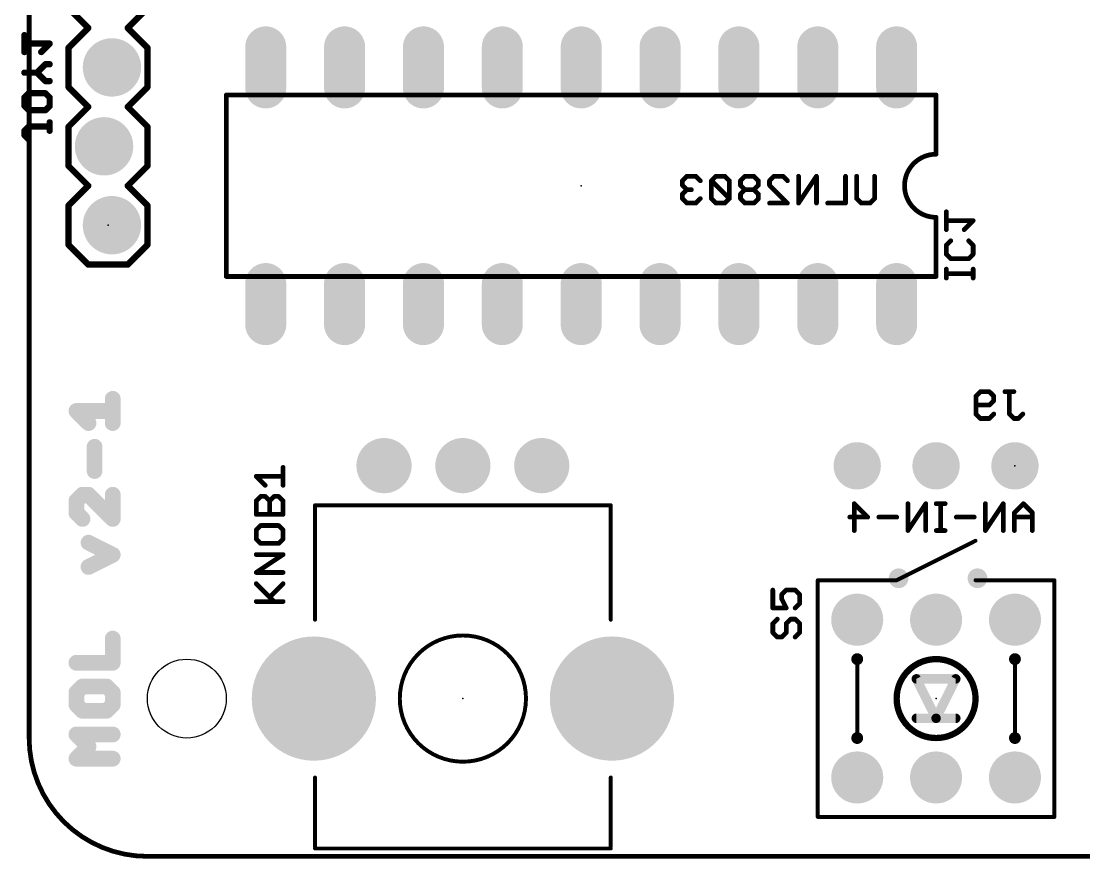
# Model space of a CAD drawing. Extents: x 0 to 144, y 0 to 53.
# Drawn here: x -0.25 to 33.97, y -0.08 to 26.89 of the extents above; entities that cross this region are included whole.
import ezdxf

# ---------------------------------------------------------------- set-up
doc = ezdxf.new("R2010")
doc.units = 0
for name, color, linetype in [('17', 94, 'CONTINUOUS'), ('20', 178, 'CONTINUOUS'), ('21', 250, 'CONTINUOUS'), ('22', 250, 'CONTINUOUS'), ('23', 178, 'CONTINUOUS'), ('24', 178, 'CONTINUOUS'), ('25', 250, 'CONTINUOUS'), ('26', 250, 'CONTINUOUS'), ('28', 250, 'CONTINUOUS'), ('52', 250, 'CONTINUOUS')]:
    doc.layers.add(name, color=color, linetype=linetype)

# ---------------------------------------------------------------- blocks, each defined once
blk = doc.blocks.new('LONGP100')
at = {"const_width": 1}
blk.add_lwpolyline([(-0.5, 0), (0.5, 0)], dxfattribs=at)
at = {"const_width": 0.5}
for points in [[(-0.5, 0.25, 1), (-0.5, -0.25)], [(0.5, -0.25, 1), (0.5, 0.25)]]:
    blk.add_lwpolyline(points, format="xyb", dxfattribs=at)
blk = doc.blocks.new('RECT')
blk.add_solid([(-0.5, -0.5), (0.5, -0.5), (-0.5, 0.5), (0.5, 0.5)])
blk = doc.blocks.new('ROUNDP')
at = {"const_width": 0.5}
blk.add_lwpolyline([(0, -0.25, 1), (0, 0.25, 1), (0, -0.25)], format="xyb", dxfattribs=at)

msp = doc.modelspace()

# ---------------------------------------------------------------- linework, layer by layer
at = {"layer": '20', "const_width": 0.1524}
for points in [[(0, 49.53), (0, 3.81)], [(3.81, 0), (137.16, 0)]]:
    msp.add_lwpolyline(points, dxfattribs=at)
at = {"layer": '20'}
for points, const_width in [([(0, 3.81, 0.4142), (3.81, 0)], 0.1524), ([(0.0381, 3.81, 1), (-0.0381, 3.81)], 0.0762), ([(-0.0381, 3.81, 1), (0.0381, 3.81)], 0.0762), ([(3.81, 0.0381, 1), (3.81, -0.0381)], 0.0762), ([(3.81, -0.0381, 1), (3.81, 0.0381)], 0.0762)]:
    msp.add_lwpolyline(points, format="xyb", dxfattribs=dict(at, const_width=const_width))
msp.add_circle((5.08, 5.08), 1.27, dxfattribs=at)
at = {"layer": '21'}
for points, const_width in [([(2.6924, 13.9504), (2.6924, 14.73)], 0.508), ([(1.9128, 13.9504), (1.523, 14.3402)], 0.508), ([(1.523, 14.3402), (2.6924, 14.3402)], 0.508), ([(2.1077, 12.4068), (2.1077, 13.1864)], 0.508), ([(1.7179, 11.6428), (1.523, 11.4479)], 0.508), ([(1.523, 11.4479), (1.523, 11.0581)], 0.508), ([(1.9128, 11.6428), (1.7179, 11.6428)], 0.508), ([(2.6924, 10.8632), (1.9128, 11.6428)], 0.508), ([(2.6924, 11.6428), (2.6924, 10.8632)], 0.508), ([(1.523, 11.0581), (1.7179, 10.8632)], 0.508), ([(18.7325, 11.303), (9.2075, 11.303)], 0.127), ([(9.2075, 11.303), (9.2075, 7.62)], 0.127), ([(18.7325, 11.303), (18.7325, 7.62)], 0.127), ([(2.6924, 9.7094), (1.9128, 10.0992)], 0.508), ([(1.9128, 9.3196), (2.6924, 9.7094)], 0.508), ([(27.94, 8.89), (30.48, 10.16)], 0.127), ([(25.4, 8.89), (25.4, 1.27)], 0.127), ([(25.4, 8.89), (27.94, 8.89)], 0.127), ([(30.48, 8.89), (33.02, 8.89)], 0.127), ([(33.02, 1.27), (33.02, 8.89)], 0.127), ([(2.6924, 6.2324), (2.6924, 7.012)], 0.508), ([(1.523, 6.2324), (2.6924, 6.2324)], 0.508), ([(26.67, 6.35), (26.67, 3.81)], 0.127), ([(31.75, 6.35), (31.75, 3.81)], 0.127), ([(29.845, 5.715), (28.575, 5.715)], 0.3048), ([(28.575, 5.715), (29.21, 4.445)], 0.3048), ([(29.21, 4.445), (29.845, 5.715)], 0.3048), ([(1.7179, 5.4683), (1.523, 5.2734)], 0.508), ([(1.523, 5.2734), (1.523, 4.8836)], 0.508), ([(2.4975, 5.4683), (1.7179, 5.4683)], 0.508), ([(2.6924, 5.2734), (2.4975, 5.4683)], 0.508), ([(2.6924, 4.8836), (2.6924, 5.2734)], 0.508), ([(1.523, 4.8836), (1.7179, 4.6888)], 0.508), ([(2.4975, 4.6888), (2.6924, 4.8836)], 0.508), ([(1.7179, 4.6888), (2.4975, 4.6888)], 0.508), ([(29.21, 4.445), (28.575, 4.445)], 0.3048), ([(29.845, 4.445), (29.21, 4.445)], 0.3048), ([(1.9128, 3.5349), (1.523, 3.9247)], 0.508), ([(1.523, 3.9247), (2.6924, 3.9247)], 0.508), ([(1.523, 3.1451), (1.9128, 3.5349)], 0.508), ([(2.6924, 3.1451), (1.523, 3.1451)], 0.508), ([(9.2075, 2.54), (9.2075, 0.3175)], 0.127), ([(18.7325, 2.54), (18.7325, 0.3175)], 0.127), ([(33.02, 1.27), (25.4, 1.27)], 0.127), ([(9.2075, 0.254), (18.7325, 0.254)], 0.127)]:
    msp.add_lwpolyline(points, dxfattribs=dict(at, const_width=const_width))
for points, const_width in [([(2.8194, 14.73, 1), (2.5654, 14.73)], 0.254), ([(1.6128, 14.43, 1), (1.4332, 14.2504)], 0.254), ([(1.523, 14.4672, 1), (1.523, 14.2132)], 0.254), ([(2.6924, 14.2132, 1), (2.6924, 14.4672)], 0.254), ([(1.823, 13.8606, 1), (2.0026, 14.0402)], 0.254), ([(2.5654, 13.9504, 1), (2.8194, 13.9504)], 0.254), ([(2.2347, 13.1864, 1), (1.9807, 13.1864)], 0.254), ([(1.9807, 12.4068, 1), (2.2347, 12.4068)], 0.254), ([(1.65, 11.4479, 1), (1.396, 11.4479)], 0.254), ([(1.4332, 11.5377, 1), (1.6128, 11.3581)], 0.254), ([(1.7179, 11.7698, 1), (1.7179, 11.5158)], 0.254), ([(1.8077, 11.553, 1), (1.6281, 11.7326)], 0.254), ([(2.0026, 11.7326, 1), (1.823, 11.553)], 0.254), ([(1.9128, 11.5158, 1), (1.9128, 11.7698)], 0.254), ([(2.8194, 11.6428, 1), (2.5654, 11.6428)], 0.254), ([(1.6128, 11.1479, 1), (1.4332, 10.9683)], 0.254), ([(9.2393, 11.303, 1), (9.1757, 11.303)], 0.0635), ([(9.2075, 11.3348, 1), (9.2075, 11.2713)], 0.0635), ([(18.7643, 11.303, 1), (18.7008, 11.303)], 0.0635), ([(18.7325, 11.2713, 1), (18.7325, 11.3348)], 0.0635), ([(1.396, 11.0581, 1), (1.65, 11.0581)], 0.254), ([(1.6281, 10.7734, 1), (1.8077, 10.953)], 0.254), ([(2.5654, 10.8632, 1), (2.8194, 10.8632)], 0.254), ([(2.6026, 10.7734, 1), (2.7822, 10.953)], 0.254), ([(1.9696, 10.2128, 1), (1.856, 9.9856)], 0.254), ([(2.7492, 9.5958, 1), (2.6356, 9.823)], 0.254), ([(2.6356, 9.5958, 1), (2.7492, 9.823)], 0.254), ([(30.4942, 10.1316, 1), (30.4658, 10.1884)], 0.0635), ([(1.856, 9.4332, 1), (1.9696, 9.206)], 0.254), ([(28.004, 8.8006, 1), (28.004, 9.1054, 1), (28.004, 8.8006)], 0.3302), ([(30.544, 8.8006, 1), (30.544, 9.1054, 1), (30.544, 8.8006)], 0.3302), ([(25.4, 8.9218, 1), (25.4, 8.8582)], 0.0635), ([(25.4318, 8.89, 1), (25.3683, 8.89)], 0.0635), ([(27.9258, 8.9184, 1), (27.9542, 8.8616)], 0.0635), ([(27.94, 8.8582, 1), (27.94, 8.9218)], 0.0635), ([(30.48, 8.9218, 1), (30.48, 8.8582)], 0.0635), ([(33.0518, 8.89, 1), (32.9883, 8.89)], 0.0635), ([(33.02, 8.8582, 1), (33.02, 8.9218)], 0.0635), ([(9.1757, 7.62, 1), (9.2393, 7.62)], 0.0635), ([(18.7008, 7.62, 1), (18.7643, 7.62)], 0.0635), ([(2.8194, 7.012, 1), (2.5654, 7.012)], 0.254), ([(13.97, 3.048, 1), (13.97, 7.112, 1), (13.97, 3.048)], 0.127), ([(26.67, 6.223, 1), (26.67, 6.477, 1), (26.67, 6.223)], 0.127), ([(31.75, 6.223, 1), (31.75, 6.477, 1), (31.75, 6.223)], 0.127), ([(1.523, 6.3594, 1), (1.523, 6.1054)], 0.254), ([(2.5654, 6.2324, 1), (2.8194, 6.2324)], 0.254), ([(2.6924, 6.1054, 1), (2.6924, 6.3594)], 0.254), ([(26.7018, 6.35, 1), (26.6383, 6.35)], 0.0635), ([(29.21, 3.81, 1), (29.21, 6.35, 1), (29.21, 3.81)], 0.2032), ([(31.7817, 6.35, 1), (31.7183, 6.35)], 0.0635), ([(28.575, 5.7912, 1), (28.575, 5.6388)], 0.1524), ([(28.6432, 5.7491, 1), (28.5068, 5.6809)], 0.1524), ([(29.9132, 5.6809, 1), (29.7768, 5.7491)], 0.1524), ([(29.845, 5.6388, 1), (29.845, 5.7912)], 0.1524), ([(1.65, 5.2734, 1), (1.396, 5.2734)], 0.254), ([(1.4332, 5.3632, 1), (1.6128, 5.1836)], 0.254), ([(1.7179, 5.5953, 1), (1.7179, 5.3413)], 0.254), ([(1.8077, 5.3785, 1), (1.6281, 5.5581)], 0.254), ([(2.5873, 5.5581, 1), (2.4077, 5.3785)], 0.254), ([(2.4975, 5.3413, 1), (2.4975, 5.5953)], 0.254), ([(2.8194, 5.2734, 1), (2.5654, 5.2734)], 0.254), ([(2.6026, 5.1836, 1), (2.7822, 5.3632)], 0.254), ([(1.6128, 4.9735, 1), (1.4332, 4.7938)], 0.254), ([(2.7822, 4.7938, 1), (2.6026, 4.9734)], 0.254), ([(1.396, 4.8836, 1), (1.65, 4.8836)], 0.254), ([(1.7179, 4.8158, 1), (1.7179, 4.5618)], 0.254), ([(1.6281, 4.5989, 1), (1.8077, 4.7786)], 0.254), ([(2.4077, 4.7786, 1), (2.5873, 4.5989)], 0.254), ([(2.4975, 4.5618, 1), (2.4975, 4.8158)], 0.254), ([(2.5654, 4.8836, 1), (2.8194, 4.8836)], 0.254), ([(28.575, 4.5212, 1), (28.575, 4.3688)], 0.1524), ([(29.21, 4.5212, 1), (29.21, 4.3688)], 0.1524), ([(29.1418, 4.4791, 1), (29.2782, 4.4109)], 0.1524), ([(29.1418, 4.4109, 1), (29.2782, 4.4791)], 0.1524), ([(29.21, 4.3688, 1), (29.21, 4.5212)], 0.1524), ([(29.845, 4.3688, 1), (29.845, 4.5212)], 0.1524), ([(1.6128, 4.0145, 1), (1.4332, 3.8349)], 0.254), ([(1.523, 4.0517, 1), (1.523, 3.7977)], 0.254), ([(2.6924, 3.7977, 1), (2.6924, 4.0517)], 0.254), ([(2.0026, 3.4451, 1), (1.823, 3.6247)], 0.254), ([(26.67, 3.683, 1), (26.67, 3.937, 1), (26.67, 3.683)], 0.127), ([(26.6383, 3.81, 1), (26.7018, 3.81)], 0.0635), ([(31.75, 3.683, 1), (31.75, 3.937, 1), (31.75, 3.683)], 0.127), ([(31.7183, 3.81, 1), (31.7817, 3.81)], 0.0635), ([(1.823, 3.4451, 1), (2.0026, 3.6247)], 0.254), ([(1.523, 3.2721, 1), (1.523, 3.0181)], 0.254), ([(1.4332, 3.2349, 1), (1.6128, 3.0553)], 0.254), ([(2.6924, 3.0181, 1), (2.6924, 3.2721)], 0.254), ([(9.2393, 2.54, 1), (9.1757, 2.54)], 0.0635), ([(18.7643, 2.54, 1), (18.7008, 2.54)], 0.0635), ([(25.4, 1.3017, 1), (25.4, 1.2383)], 0.0635), ([(25.3683, 1.27, 1), (25.4318, 1.27)], 0.0635), ([(32.9883, 1.27, 1), (33.0518, 1.27)], 0.0635), ([(33.02, 1.2383, 1), (33.02, 1.3017)], 0.0635), ([(9.1757, 0.3175, 1), (9.2393, 0.3175)], 0.0635), ([(18.7008, 0.3175, 1), (18.7643, 0.3175)], 0.0635), ([(9.2075, 0.2858, 1), (9.2075, 0.2223)], 0.0635), ([(18.7325, 0.2223, 1), (18.7325, 0.2858)], 0.0635)]:
    msp.add_lwpolyline(points, format="xyb", dxfattribs=dict(at, const_width=const_width))
at = {"layer": '22'}
for points, const_width in [([(1.905, 26.67), (1.27, 27.305)], 0.2032), ([(3.81, 27.305), (3.175, 26.67)], 0.2032), ([(1.905, 26.67), (1.27, 26.035)], 0.2032), ([(3.81, 26.035), (3.175, 26.67)], 0.2032), ([(1.27, 26.035), (1.27, 24.765)], 0.2032), ([(3.81, 24.765), (3.81, 26.035)], 0.2032), ([(1.27, 24.765), (1.905, 24.13)], 0.2032), ([(3.175, 24.13), (3.81, 24.765)], 0.2032), ([(6.35, 24.511), (29.21, 24.511)], 0.1524), ([(6.35, 24.511), (6.35, 18.669)], 0.1524), ([(29.21, 24.511), (29.21, 22.606)], 0.1524), ([(1.905, 24.13), (1.27, 23.495)], 0.2032), ([(3.81, 23.495), (3.175, 24.13)], 0.2032), ([(1.27, 23.495), (1.27, 22.225)], 0.2032), ([(3.81, 22.225), (3.81, 23.495)], 0.2032), ([(1.27, 22.225), (1.905, 21.59)], 0.2032), ([(3.175, 21.59), (3.81, 22.225)], 0.2032), ([(1.905, 21.59), (1.27, 20.955)], 0.2032), ([(3.81, 20.955), (3.175, 21.59)], 0.2032), ([(1.27, 20.955), (1.27, 19.685)], 0.2032), ([(3.81, 19.685), (3.81, 20.955)], 0.2032), ([(29.21, 18.669), (29.21, 20.574)], 0.1524), ([(1.905, 19.05), (1.27, 19.685)], 0.2032), ([(3.81, 19.685), (3.175, 19.05)], 0.2032), ([(3.175, 19.05), (1.905, 19.05)], 0.2032), ([(29.21, 18.669), (6.35, 18.669)], 0.1524)]:
    msp.add_lwpolyline(points, dxfattribs=dict(at, const_width=const_width))
for points, const_width in [([(1.9409, 26.6341, 1), (1.8691, 26.7059)], 0.1016), ([(1.8691, 26.6341, 1), (1.9409, 26.7059)], 0.1016), ([(3.2109, 26.7059, 1), (3.1391, 26.6341)], 0.1016), ([(3.1391, 26.7059, 1), (3.2109, 26.6341)], 0.1016), ([(1.3208, 26.035, 1), (1.2192, 26.035)], 0.1016), ([(1.2341, 26.0709, 1), (1.3059, 25.9991)], 0.1016), ([(3.8608, 26.035, 1), (3.7592, 26.035)], 0.1016), ([(3.7741, 25.9991, 1), (3.8459, 26.0709)], 0.1016), ([(1.3059, 24.8009, 1), (1.2341, 24.7291)], 0.1016), ([(1.2192, 24.765, 1), (1.3208, 24.765)], 0.1016), ([(3.7592, 24.765, 1), (3.8608, 24.765)], 0.1016), ([(3.8459, 24.7291, 1), (3.7741, 24.8009)], 0.1016), ([(6.35, 24.5491, 1), (6.35, 24.4729)], 0.0762), ([(6.3881, 24.511, 1), (6.3119, 24.511)], 0.0762), ([(29.2481, 24.511, 1), (29.1719, 24.511)], 0.0762), ([(29.21, 24.4729, 1), (29.21, 24.5491)], 0.0762), ([(1.9409, 24.0941, 1), (1.8691, 24.1659)], 0.1016), ([(1.8691, 24.0941, 1), (1.9409, 24.1659)], 0.1016), ([(3.2109, 24.1659, 1), (3.1391, 24.0941)], 0.1016), ([(3.1391, 24.1659, 1), (3.2109, 24.0941)], 0.1016), ([(1.3208, 23.495, 1), (1.2192, 23.495)], 0.1016), ([(1.2341, 23.5309, 1), (1.3059, 23.4591)], 0.1016), ([(3.8608, 23.495, 1), (3.7592, 23.495)], 0.1016), ([(3.7741, 23.4591, 1), (3.8459, 23.5309)], 0.1016), ([(29.21, 22.606, 1), (29.21, 20.574)], 0.1524), ([(29.1719, 22.606, 1), (29.2481, 22.606)], 0.0762), ([(29.21, 22.5679, 1), (29.21, 22.6441)], 0.0762), ([(1.3059, 22.2609, 1), (1.2341, 22.1891)], 0.1016), ([(1.2192, 22.225, 1), (1.3208, 22.225)], 0.1016), ([(3.7592, 22.225, 1), (3.8608, 22.225)], 0.1016), ([(3.8459, 22.1891, 1), (3.7741, 22.2609)], 0.1016), ([(1.9409, 21.5541, 1), (1.8691, 21.6259)], 0.1016), ([(1.8691, 21.5541, 1), (1.9409, 21.6259)], 0.1016), ([(3.2109, 21.6259, 1), (3.1391, 21.5541)], 0.1016), ([(3.1391, 21.6259, 1), (3.2109, 21.5541)], 0.1016), ([(1.3208, 20.955, 1), (1.2192, 20.955)], 0.1016), ([(1.2341, 20.9909, 1), (1.3059, 20.9191)], 0.1016), ([(3.8608, 20.955, 1), (3.7592, 20.955)], 0.1016), ([(3.7741, 20.9191, 1), (3.8459, 20.9909)], 0.1016), ([(29.2481, 20.574, 1), (29.1719, 20.574)], 0.0762), ([(29.21, 20.5359, 1), (29.21, 20.6121)], 0.0762), ([(1.3059, 19.7209, 1), (1.2341, 19.6491)], 0.1016), ([(1.2192, 19.685, 1), (1.3208, 19.685)], 0.1016), ([(3.7592, 19.685, 1), (3.8608, 19.685)], 0.1016), ([(3.8459, 19.6491, 1), (3.7741, 19.7209)], 0.1016), ([(1.905, 19.1008, 1), (1.905, 18.9992)], 0.1016), ([(1.8691, 19.0141, 1), (1.9409, 19.0859)], 0.1016), ([(3.1391, 19.0859, 1), (3.2109, 19.0141)], 0.1016), ([(3.175, 18.9992, 1), (3.175, 19.1008)], 0.1016), ([(6.35, 18.7071, 1), (6.35, 18.6309)], 0.0762), ([(6.3119, 18.669, 1), (6.3881, 18.669)], 0.0762), ([(29.1719, 18.669, 1), (29.2481, 18.669)], 0.0762), ([(29.21, 18.6309, 1), (29.21, 18.7071)], 0.0762)]:
    msp.add_lwpolyline(points, format="xyb", dxfattribs=dict(at, const_width=const_width))
at = {"layer": '23'}
for p in [(13.97, 5.08), (29.21, 5.08)]:
    msp.add_point(p, dxfattribs=at)
at = {"layer": '24'}
for p in [(17.78, 21.59), (2.54, 20.32), (31.75, 12.573)]:
    msp.add_point(p, dxfattribs=at)
at = {"layer": '25', "const_width": 0.1524}
for points in [[(8.1788, 11.9463), (8.1788, 12.5225)], [(7.6026, 11.9463), (7.3145, 12.2344)], [(7.3145, 12.2344), (8.1788, 12.2344)], [(7.3145, 11.4429), (7.4585, 11.587)], [(7.4585, 11.587), (7.6026, 11.587)], [(7.6026, 11.587), (7.7466, 11.4429)], [(7.7466, 11.4429), (7.8907, 11.587)], [(7.8907, 11.587), (8.0347, 11.587)], [(8.0347, 11.587), (8.1788, 11.4429)], [(7.3145, 11.0108), (7.3145, 11.4429)], [(7.7466, 11.0108), (7.7466, 11.4429)], [(8.1788, 11.4429), (8.1788, 11.0108)], [(8.1788, 11.0108), (7.3145, 11.0108)], [(7.4585, 10.6515), (7.3145, 10.5074)], [(8.0347, 10.6515), (7.4585, 10.6515)], [(8.1788, 10.5074), (8.0347, 10.6515)], [(7.3145, 10.5074), (7.3145, 10.2193)], [(7.3145, 10.2193), (7.4585, 10.0752)], [(8.0347, 10.0752), (8.1788, 10.2193)], [(8.1788, 10.2193), (8.1788, 10.5074)], [(7.4585, 10.0752), (8.0347, 10.0752)], [(7.3145, 9.1397), (8.1788, 9.7159)], [(8.1788, 9.7159), (7.3145, 9.7159)], [(8.1788, 9.1397), (7.3145, 9.1397)], [(7.8907, 8.2042), (7.3145, 8.7804)], [(7.7466, 8.3483), (8.1788, 8.7804)], [(23.9515, 8.5729), (23.9515, 7.9967)], [(24.2396, 8.4289), (24.3836, 8.5729)], [(24.3836, 8.5729), (24.6717, 8.5729)], [(24.6717, 8.5729), (24.8158, 8.4289)], [(7.3145, 8.2042), (8.1788, 8.2042)], [(24.2396, 8.2848), (24.2396, 8.4289)], [(24.3836, 7.9967), (24.2396, 8.2848)], [(24.8158, 8.1408), (24.6717, 7.9967)], [(24.8158, 8.4289), (24.8158, 8.1408)], [(23.9515, 7.9967), (24.3836, 7.9967)], [(24.0955, 7.6374), (23.9515, 7.4934)], [(23.9515, 7.4934), (23.9515, 7.2053)], [(24.3836, 7.4934), (24.5277, 7.6374)], [(24.3836, 7.2053), (24.3836, 7.4934)], [(24.5277, 7.6374), (24.6717, 7.6374)], [(24.6717, 7.6374), (24.8158, 7.4934)], [(24.8158, 7.4934), (24.8158, 7.2053)], [(23.9515, 7.2053), (24.0955, 7.0612)], [(24.2396, 7.0612), (24.3836, 7.2053)], [(24.8158, 7.2053), (24.6717, 7.0612)], [(24.0955, 7.0612), (24.2396, 7.0612)]]:
    msp.add_lwpolyline(points, dxfattribs=at)
at = {"layer": '25', "const_width": 0.0762}
for points in [[(8.2169, 12.5225, 1), (8.1407, 12.5225)], [(7.3414, 12.2613, 1), (7.2875, 12.2074)], [(7.3145, 12.2725, 1), (7.3145, 12.1963)], [(7.5756, 11.9193, 1), (7.6295, 11.9732)], [(8.1407, 11.9463, 1), (8.2169, 11.9463)], [(8.1788, 12.1963, 1), (8.1788, 12.2725)], [(7.4585, 11.6251, 1), (7.4585, 11.5489)], [(7.4855, 11.56, 1), (7.4316, 11.6139)], [(7.6295, 11.6139, 1), (7.5756, 11.56)], [(7.6026, 11.5489, 1), (7.6026, 11.6251)], [(7.8907, 11.6251, 1), (7.8907, 11.5489)], [(7.9176, 11.56, 1), (7.8637, 11.6139)], [(8.0617, 11.6139, 1), (8.0078, 11.56)], [(8.0347, 11.5489, 1), (8.0347, 11.6251)], [(7.2875, 11.4699, 1), (7.3414, 11.416)], [(7.3526, 11.4429, 1), (7.2764, 11.4429)], [(7.7847, 11.4429, 1), (7.7085, 11.4429)], [(7.7197, 11.4699, 1), (7.7736, 11.416)], [(7.7197, 11.416, 1), (7.7736, 11.4699)], [(8.2169, 11.4429, 1), (8.1407, 11.4429)], [(8.1519, 11.416, 1), (8.2057, 11.4699)], [(7.3145, 11.0489, 1), (7.3145, 10.9727)], [(7.2764, 11.0108, 1), (7.3526, 11.0108)], [(7.7085, 11.0108, 1), (7.7847, 11.0108)], [(8.1407, 11.0108, 1), (8.2169, 11.0108)], [(8.1788, 10.9727, 1), (8.1788, 11.0489)], [(7.4585, 10.6896, 1), (7.4585, 10.6134)], [(7.4855, 10.6245, 1), (7.4316, 10.6784)], [(8.0617, 10.6784, 1), (8.0078, 10.6245)], [(8.0347, 10.6134, 1), (8.0347, 10.6896)], [(7.3526, 10.5074, 1), (7.2764, 10.5074)], [(7.2875, 10.5343, 1), (7.3414, 10.4805)], [(7.3414, 10.2462, 1), (7.2875, 10.1924)], [(8.2169, 10.5074, 1), (8.1407, 10.5074)], [(8.1519, 10.4805, 1), (8.2057, 10.5343)], [(8.2057, 10.1924, 1), (8.1519, 10.2462)], [(7.2764, 10.2193, 1), (7.3526, 10.2193)], [(7.4585, 10.1133, 1), (7.4585, 10.0371)], [(7.4316, 10.0483, 1), (7.4855, 10.1022)], [(8.0078, 10.1022, 1), (8.0617, 10.0483)], [(8.0347, 10.0371, 1), (8.0347, 10.1133)], [(8.1407, 10.2193, 1), (8.2169, 10.2193)], [(7.3145, 9.754, 1), (7.3145, 9.6778)], [(8.1999, 9.6842, 1), (8.1577, 9.7476)], [(8.1788, 9.6778, 1), (8.1788, 9.754)], [(7.2933, 9.1714, 1), (7.3356, 9.108)], [(7.3145, 9.1778, 1), (7.3145, 9.1016)], [(8.1788, 9.1016, 1), (8.1788, 9.1778)], [(7.3414, 8.8074, 1), (7.2875, 8.7535)], [(8.2057, 8.7535, 1), (8.1519, 8.8074)], [(23.9896, 8.5729, 1), (23.9134, 8.5729)], [(24.3836, 8.611, 1), (24.3836, 8.5348)], [(24.4106, 8.546, 1), (24.3567, 8.5999)], [(24.6987, 8.5999, 1), (24.6448, 8.546)], [(24.6717, 8.5348, 1), (24.6717, 8.611)], [(7.3145, 8.2423, 1), (7.3145, 8.1661)], [(7.7197, 8.3752, 1), (7.7736, 8.3213)], [(7.8637, 8.1773, 1), (7.9176, 8.2311)], [(8.1788, 8.1661, 1), (8.1788, 8.2423)], [(24.2126, 8.4558, 1), (24.2665, 8.4019)], [(24.2777, 8.4289, 1), (24.2015, 8.4289)], [(24.2737, 8.3019, 1), (24.2055, 8.2678)], [(24.2015, 8.2848, 1), (24.2777, 8.2848)], [(24.8539, 8.4289, 1), (24.7777, 8.4289)], [(24.7889, 8.4019, 1), (24.8427, 8.4558)], [(24.8427, 8.1138, 1), (24.7889, 8.1677)], [(23.9515, 8.0348, 1), (23.9515, 7.9586)], [(23.9134, 7.9967, 1), (23.9896, 7.9967)], [(24.3496, 7.9797, 1), (24.4177, 8.0138)], [(24.3836, 7.9586, 1), (24.3836, 8.0348)], [(24.6448, 8.0237, 1), (24.6987, 7.9698)], [(24.7777, 8.1408, 1), (24.8539, 8.1408)], [(23.9245, 7.5203, 1), (23.9784, 7.4664)], [(23.9896, 7.4934, 1), (23.9134, 7.4934)], [(24.1225, 7.6105, 1), (24.0686, 7.6644)], [(24.4217, 7.4934, 1), (24.3455, 7.4934)], [(24.3567, 7.5203, 1), (24.4106, 7.4664)], [(24.5277, 7.6755, 1), (24.5277, 7.5993)], [(24.5546, 7.6105, 1), (24.5007, 7.6644)], [(24.6987, 7.6644, 1), (24.6448, 7.6105)], [(24.6717, 7.5993, 1), (24.6717, 7.6755)], [(24.8539, 7.4934, 1), (24.7777, 7.4934)], [(24.7889, 7.4664, 1), (24.8427, 7.5203)], [(23.9784, 7.2322, 1), (23.9245, 7.1783)], [(23.9134, 7.2053, 1), (23.9896, 7.2053)], [(24.3455, 7.2053, 1), (24.4217, 7.2053)], [(24.4106, 7.1783, 1), (24.3567, 7.2322)], [(24.7777, 7.2053, 1), (24.8539, 7.2053)], [(24.8427, 7.1783, 1), (24.7889, 7.2322)], [(24.0955, 7.0993, 1), (24.0955, 7.0231)], [(24.0686, 7.0343, 1), (24.1225, 7.0881)], [(24.2126, 7.0881, 1), (24.2665, 7.0343)], [(24.2396, 7.0231, 1), (24.2396, 7.0993)], [(24.6448, 7.0881, 1), (24.6987, 7.0343)]]:
    msp.add_lwpolyline(points, format="xyb", dxfattribs=at)
at = {"layer": '26', "const_width": 0.1524}
for points in [[(29.5402, 20.1774), (29.5402, 20.7536)], [(30.4045, 20.4655), (29.5402, 20.4655)], [(30.1164, 20.1774), (30.4045, 20.4655)], [(29.5402, 19.674), (29.6843, 19.8181)], [(30.2605, 19.8181), (30.4045, 19.674)], [(29.5402, 19.3859), (29.5402, 19.674)], [(30.4045, 19.674), (30.4045, 19.3859)], [(29.6843, 19.2419), (29.5402, 19.3859)], [(30.2605, 19.2419), (29.6843, 19.2419)], [(30.4045, 19.3859), (30.2605, 19.2419)], [(29.5402, 18.6182), (29.5402, 18.9063)], [(29.5402, 18.7623), (30.4045, 18.7623)], [(30.4045, 18.6182), (30.4045, 18.9063)], [(30.4923, 14.8173), (30.6363, 14.9613)], [(30.4923, 14.2411), (30.4923, 14.8173)], [(30.6363, 14.9613), (30.9244, 14.9613)], [(30.9244, 14.9613), (31.0685, 14.8173)], [(31.0685, 14.6732), (30.9244, 14.5292)], [(31.0685, 14.8173), (31.0685, 14.6732)], [(31.7159, 14.9613), (31.4278, 14.9613)], [(31.5718, 14.2411), (31.5718, 14.9613)], [(30.9244, 14.5292), (30.4923, 14.5292)], [(30.6363, 14.097), (30.4923, 14.2411)], [(30.9244, 14.097), (30.6363, 14.097)], [(31.0685, 14.2411), (30.9244, 14.097)], [(31.7159, 14.097), (31.5718, 14.2411)], [(31.8599, 14.097), (31.7159, 14.097)], [(32.004, 14.2411), (31.8599, 14.097)]]:
    msp.add_lwpolyline(points, dxfattribs=at)
at = {"layer": '26', "const_width": 0.0762}
for points in [[(29.5783, 20.7536, 1), (29.5021, 20.7536)], [(29.5402, 20.5036, 1), (29.5402, 20.4274)], [(30.4315, 20.4386, 1), (30.3776, 20.4925)], [(30.4045, 20.4274, 1), (30.4045, 20.5036)], [(29.5021, 20.1774, 1), (29.5783, 20.1774)], [(30.0895, 20.2043, 1), (30.1434, 20.1505)], [(29.7112, 19.7912, 1), (29.6573, 19.845)], [(30.2874, 19.845, 1), (30.2335, 19.7912)], [(29.5783, 19.674, 1), (29.5021, 19.674)], [(29.5133, 19.701, 1), (29.5671, 19.6471)], [(30.4426, 19.674, 1), (30.3664, 19.674)], [(30.3776, 19.6471, 1), (30.4315, 19.701)], [(29.5671, 19.4129, 1), (29.5133, 19.359)], [(29.5021, 19.3859, 1), (29.5783, 19.3859)], [(29.6843, 19.28, 1), (29.6843, 19.2038)], [(29.6573, 19.2149, 1), (29.7112, 19.2688)], [(30.2335, 19.2688, 1), (30.2874, 19.2149)], [(30.2605, 19.2038, 1), (30.2605, 19.28)], [(30.3664, 19.3859, 1), (30.4426, 19.3859)], [(30.4315, 19.359, 1), (30.3776, 19.4129)], [(29.5783, 18.9063, 1), (29.5021, 18.9063)], [(29.5402, 18.8004, 1), (29.5402, 18.7242)], [(30.4426, 18.9063, 1), (30.3664, 18.9063)], [(30.4045, 18.7242, 1), (30.4045, 18.8004)], [(29.5021, 18.6182, 1), (29.5783, 18.6182)], [(30.3664, 18.6182, 1), (30.4426, 18.6182)], [(30.4653, 14.8442, 1), (30.5192, 14.7903)], [(30.5304, 14.8173, 1), (30.4542, 14.8173)], [(30.6363, 14.9994, 1), (30.6363, 14.9232)], [(30.6633, 14.9344, 1), (30.6094, 14.9883)], [(30.9514, 14.9883, 1), (30.8975, 14.9344)], [(30.9244, 14.9232, 1), (30.9244, 14.9994)], [(31.1066, 14.8173, 1), (31.0304, 14.8173)], [(31.0415, 14.7903, 1), (31.0954, 14.8442)], [(31.0954, 14.6463, 1), (31.0415, 14.7002)], [(31.4278, 14.9994, 1), (31.4278, 14.9232)], [(31.6099, 14.9613, 1), (31.5337, 14.9613)], [(31.7159, 14.9232, 1), (31.7159, 14.9994)], [(30.4923, 14.5673, 1), (30.4923, 14.4911)], [(30.8975, 14.5561, 1), (30.9514, 14.5022)], [(30.9244, 14.4911, 1), (30.9244, 14.5673)], [(31.0304, 14.6732, 1), (31.1066, 14.6732)], [(30.5192, 14.268, 1), (30.4653, 14.2141)], [(30.4542, 14.2411, 1), (30.5304, 14.2411)], [(30.6363, 14.1351, 1), (30.6363, 14.0589)], [(30.6094, 14.0701, 1), (30.6633, 14.1239)], [(30.8975, 14.1239, 1), (30.9514, 14.0701)], [(30.9244, 14.0589, 1), (30.9244, 14.1351)], [(31.0954, 14.2141, 1), (31.0415, 14.268)], [(31.5988, 14.268, 1), (31.5449, 14.2141)], [(31.5337, 14.2411, 1), (31.6099, 14.2411)], [(31.7159, 14.1351, 1), (31.7159, 14.0589)], [(31.6889, 14.0701, 1), (31.7428, 14.1239)], [(31.833, 14.1239, 1), (31.8869, 14.0701)], [(31.8599, 14.0589, 1), (31.8599, 14.1351)], [(32.0309, 14.2141, 1), (31.9771, 14.268)]]:
    msp.add_lwpolyline(points, format="xyb", dxfattribs=at)
at = {"layer": '28'}
for points, const_width in [([(-0.1524, 25.8952), (-0.1524, 26.4375)], 0.2032), ([(0.6611, 26.1663), (-0.1524, 26.1663)], 0.2032), ([(0.3899, 25.8952), (0.6611, 26.1663)], 0.2032), ([(0.2543, 25.2308), (-0.1524, 25.2308)], 0.2032), ([(0.2543, 25.2308), (0.5255, 25.502)], 0.2032), ([(0.5255, 24.9596), (0.2543, 25.2308)], 0.2032), ([(0.5255, 25.502), (0.6611, 25.502)], 0.2032), ([(0.6611, 24.9596), (0.5255, 24.9596)], 0.2032), ([(-0.1524, 24.4309), (-0.0168, 24.5664)], 0.2032), ([(-0.0168, 24.5664), (0.5255, 24.5664)], 0.2032), ([(0.5255, 24.5664), (0.6611, 24.4309)], 0.2032), ([(-0.1524, 24.1597), (-0.1524, 24.4309)], 0.2032), ([(0.6611, 24.4309), (0.6611, 24.1597)], 0.2032), ([(-0.0168, 24.0241), (-0.1524, 24.1597)], 0.2032), ([(0.5255, 24.0241), (-0.0168, 24.0241)], 0.2032), ([(0.6611, 24.1597), (0.5255, 24.0241)], 0.2032), ([(0.6611, 23.3598), (0.6611, 23.6309)], 0.2032), ([(-0.1524, 23.3598), (-0.0168, 23.4953)], 0.2032), ([(-0.1524, 23.2242), (-0.1524, 23.3598)], 0.2032), ([(-0.0168, 23.0886), (-0.1524, 23.2242)], 0.2032), ([(-0.0168, 23.4953), (0.6611, 23.4953)], 0.2032), ([(21.1835, 21.8955), (21.0395, 21.7515)], 0.1524), ([(21.4716, 21.8955), (21.1835, 21.8955)], 0.1524), ([(21.6157, 21.7515), (21.4716, 21.8955)], 0.1524), ([(22.119, 21.8955), (21.975, 21.7515)], 0.1524), ([(22.4072, 21.8955), (22.119, 21.8955)], 0.1524), ([(22.5512, 21.7515), (22.4072, 21.8955)], 0.1524), ([(23.0546, 21.8955), (22.9105, 21.7515)], 0.1524), ([(23.3427, 21.8955), (23.0546, 21.8955)], 0.1524), ([(23.4867, 21.7515), (23.3427, 21.8955)], 0.1524), ([(23.846, 21.7515), (23.9901, 21.8955)], 0.1524), ([(23.9901, 21.8955), (24.2782, 21.8955)], 0.1524), ([(24.2782, 21.8955), (24.4222, 21.7515)], 0.1524), ([(25.3578, 21.8955), (24.7815, 21.0312)], 0.1524), ([(24.7815, 21.0312), (24.7815, 21.8955)], 0.1524), ([(25.3578, 21.0312), (25.3578, 21.8955)], 0.1524), ([(26.2933, 21.8955), (26.2933, 21.0312)], 0.1524), ([(26.6526, 21.1753), (26.6526, 21.8955)], 0.1524), ([(27.2288, 21.8955), (27.2288, 21.1753)], 0.1524), ([(21.0395, 21.7515), (21.0395, 21.6074)], 0.1524), ([(21.0395, 21.6074), (21.1835, 21.4634)], 0.1524), ([(21.975, 21.7515), (21.975, 21.1753)], 0.1524), ([(22.5512, 21.1753), (21.975, 21.7515)], 0.1524), ([(22.5512, 21.1753), (22.5512, 21.7515)], 0.1524), ([(22.9105, 21.7515), (22.9105, 21.6074)], 0.1524), ([(22.9105, 21.6074), (23.0546, 21.4634)], 0.1524), ([(23.3427, 21.4634), (23.4867, 21.6074)], 0.1524), ([(23.4867, 21.6074), (23.4867, 21.7515)], 0.1524), ([(23.846, 21.6074), (23.846, 21.7515)], 0.1524), ([(24.4222, 21.0312), (23.846, 21.6074)], 0.1524), ([(21.1835, 21.4634), (21.0395, 21.3193)], 0.1524), ([(21.0395, 21.3193), (21.0395, 21.1753)], 0.1524), ([(21.0395, 21.1753), (21.1835, 21.0312)], 0.1524), ([(21.1835, 21.4634), (21.3276, 21.4634)], 0.1524), ([(21.4716, 21.0312), (21.6157, 21.1753)], 0.1524), ([(21.975, 21.1753), (22.119, 21.0312)], 0.1524), ([(22.4072, 21.0312), (22.5512, 21.1753)], 0.1524), ([(23.0546, 21.4634), (22.9105, 21.3193)], 0.1524), ([(22.9105, 21.3193), (22.9105, 21.1753)], 0.1524), ([(22.9105, 21.1753), (23.0546, 21.0312)], 0.1524), ([(23.3427, 21.4634), (23.0546, 21.4634)], 0.1524), ([(23.4867, 21.3193), (23.3427, 21.4634)], 0.1524), ([(23.3427, 21.0312), (23.4867, 21.1753)], 0.1524), ([(23.4867, 21.1753), (23.4867, 21.3193)], 0.1524), ([(26.7966, 21.0312), (26.6526, 21.1753)], 0.1524), ([(27.2288, 21.1753), (27.0847, 21.0312)], 0.1524), ([(21.1835, 21.0312), (21.4716, 21.0312)], 0.1524), ([(22.119, 21.0312), (22.4072, 21.0312)], 0.1524), ([(23.0546, 21.0312), (23.3427, 21.0312)], 0.1524), ([(23.846, 21.0312), (24.4222, 21.0312)], 0.1524), ([(26.2933, 21.0312), (25.7171, 21.0312)], 0.1524), ([(27.0847, 21.0312), (26.7966, 21.0312)], 0.1524), ([(26.5754, 10.4902), (26.5754, 11.3545)], 0.1524), ([(26.5754, 11.3545), (27.0075, 10.9224)], 0.1524), ([(28.8786, 11.3545), (28.3023, 10.4902)], 0.1524), ([(28.3023, 10.4902), (28.3023, 11.3545)], 0.1524), ([(28.8786, 10.4902), (28.8786, 11.3545)], 0.1524), ([(29.5022, 11.3545), (29.2141, 11.3545)], 0.1524), ([(29.3582, 10.4902), (29.3582, 11.3545)], 0.1524), ([(31.3733, 11.3545), (30.7971, 10.4902)], 0.1524), ([(30.7971, 10.4902), (30.7971, 11.3545)], 0.1524), ([(31.3733, 10.4902), (31.3733, 11.3545)], 0.1524), ([(32.0207, 11.3545), (31.7326, 11.0664)], 0.1524), ([(32.3088, 11.0664), (32.0207, 11.3545)], 0.1524), ([(27.0075, 10.9224), (26.4313, 10.9224)], 0.1524), ([(27.943, 10.9224), (27.3668, 10.9224)], 0.1524), ([(30.4378, 10.9224), (29.8615, 10.9224)], 0.1524), ([(31.7326, 11.0664), (31.7326, 10.4902)], 0.1524), ([(32.3088, 10.9224), (31.7326, 10.9224)], 0.1524), ([(32.3088, 10.4902), (32.3088, 11.0664)], 0.1524), ([(29.5022, 10.4902), (29.2141, 10.4902)], 0.1524)]:
    msp.add_lwpolyline(points, dxfattribs=dict(at, const_width=const_width))
for points, const_width in [([(-0.1016, 26.4375, 1), (-0.2032, 26.4375)], 0.1016), ([(-0.1524, 26.2171, 1), (-0.1524, 26.1155)], 0.1016), ([(0.697, 26.1304, 1), (0.6252, 26.2022)], 0.1016), ([(0.6611, 26.1155, 1), (0.6611, 26.2171)], 0.1016), ([(-0.2032, 25.8952, 1), (-0.1016, 25.8952)], 0.1016), ([(0.354, 25.9311, 1), (0.4258, 25.8592)], 0.1016), ([(-0.1524, 25.2816, 1), (-0.1524, 25.18)], 0.1016), ([(0.2903, 25.2667, 1), (0.2184, 25.1949)], 0.1016), ([(0.2543, 25.18, 1), (0.2543, 25.2816)], 0.1016), ([(0.5255, 25.5528, 1), (0.5255, 25.4512)], 0.1016), ([(0.5614, 25.466, 1), (0.4896, 25.5379)], 0.1016), ([(0.6611, 25.4512, 1), (0.6611, 25.5528)], 0.1016), ([(0.2184, 25.2667, 1), (0.2903, 25.1949)], 0.1016), ([(0.5255, 25.0104, 1), (0.5255, 24.9088)], 0.1016), ([(0.4896, 24.9237, 1), (0.5614, 24.9956)], 0.1016), ([(0.6611, 24.9088, 1), (0.6611, 25.0104)], 0.1016), ([(-0.0168, 24.6172, 1), (-0.0168, 24.5156)], 0.1016), ([(0.0191, 24.5305, 1), (-0.0527, 24.6024)], 0.1016), ([(0.5614, 24.6024, 1), (0.4896, 24.5305)], 0.1016), ([(0.5255, 24.5156, 1), (0.5255, 24.6172)], 0.1016), ([(-0.1016, 24.4309, 1), (-0.2032, 24.4309)], 0.1016), ([(-0.1883, 24.4668, 1), (-0.1165, 24.3949)], 0.1016), ([(0.7119, 24.4309, 1), (0.6103, 24.4309)], 0.1016), ([(0.6252, 24.3949, 1), (0.697, 24.4668)], 0.1016), ([(-0.1165, 24.1956, 1), (-0.1883, 24.1238)], 0.1016), ([(-0.2032, 24.1597, 1), (-0.1016, 24.1597)], 0.1016), ([(-0.0168, 24.0749, 1), (-0.0168, 23.9733)], 0.1016), ([(-0.0527, 23.9882, 1), (0.0191, 24.06)], 0.1016), ([(0.4896, 24.06, 1), (0.5614, 23.9882)], 0.1016), ([(0.5255, 23.9733, 1), (0.5255, 24.0749)], 0.1016), ([(0.6103, 24.1597, 1), (0.7119, 24.1597)], 0.1016), ([(0.697, 24.1238, 1), (0.6252, 24.1956)], 0.1016), ([(0.7119, 23.6309, 1), (0.6103, 23.6309)], 0.1016), ([(-0.1016, 23.3598, 1), (-0.2032, 23.3598)], 0.1016), ([(-0.1883, 23.3957, 1), (-0.1165, 23.3238)], 0.1016), ([(-0.1165, 23.2601, 1), (-0.1883, 23.1883)], 0.1016), ([(-0.2032, 23.2242, 1), (-0.1016, 23.2242)], 0.1016), ([(-0.0168, 23.5461, 1), (-0.0168, 23.4445)], 0.1016), ([(0.0191, 23.4594, 1), (-0.0527, 23.5313)], 0.1016), ([(0.6103, 23.3598, 1), (0.7119, 23.3598)], 0.1016), ([(0.6611, 23.4445, 1), (0.6611, 23.5461)], 0.1016), ([(-0.0527, 23.0527, 1), (0.0191, 23.1245)], 0.1016), ([(21.1835, 21.9336, 1), (21.1835, 21.8574)], 0.0762), ([(21.2105, 21.8686, 1), (21.1566, 21.9225)], 0.0762), ([(21.4986, 21.9225, 1), (21.4447, 21.8686)], 0.0762), ([(21.4716, 21.8574, 1), (21.4716, 21.9336)], 0.0762), ([(22.119, 21.9336, 1), (22.119, 21.8574)], 0.0762), ([(22.146, 21.8686, 1), (22.0921, 21.9225)], 0.0762), ([(22.4341, 21.9225, 1), (22.3802, 21.8686)], 0.0762), ([(22.4072, 21.8574, 1), (22.4072, 21.9336)], 0.0762), ([(23.0546, 21.9336, 1), (23.0546, 21.8574)], 0.0762), ([(23.0815, 21.8686, 1), (23.0276, 21.9225)], 0.0762), ([(23.3696, 21.9225, 1), (23.3157, 21.8686)], 0.0762), ([(23.3427, 21.8574, 1), (23.3427, 21.9336)], 0.0762), ([(23.9901, 21.9336, 1), (23.9901, 21.8574)], 0.0762), ([(24.017, 21.8686, 1), (23.9631, 21.9225)], 0.0762), ([(24.3051, 21.9225, 1), (24.2512, 21.8686)], 0.0762), ([(24.2782, 21.8574, 1), (24.2782, 21.9336)], 0.0762), ([(24.8196, 21.8955, 1), (24.7434, 21.8955)], 0.0762), ([(25.3959, 21.8955, 1), (25.3197, 21.8955)], 0.0762), ([(25.3895, 21.8744, 1), (25.3261, 21.9167)], 0.0762), ([(26.3314, 21.8955, 1), (26.2552, 21.8955)], 0.0762), ([(26.6907, 21.8955, 1), (26.6145, 21.8955)], 0.0762), ([(27.2669, 21.8955, 1), (27.1907, 21.8955)], 0.0762), ([(21.0125, 21.7784, 1), (21.0664, 21.7245)], 0.0762), ([(21.0664, 21.6344, 1), (21.0125, 21.5805)], 0.0762), ([(21.0776, 21.7515, 1), (21.0014, 21.7515)], 0.0762), ([(21.0014, 21.6074, 1), (21.0776, 21.6074)], 0.0762), ([(21.5887, 21.7245, 1), (21.6426, 21.7784)], 0.0762), ([(22.0019, 21.7784, 1), (21.948, 21.7245)], 0.0762), ([(21.948, 21.7784, 1), (22.0019, 21.7245)], 0.0762), ([(22.0131, 21.7515, 1), (21.9369, 21.7515)], 0.0762), ([(22.5893, 21.7515, 1), (22.5131, 21.7515)], 0.0762), ([(22.5243, 21.7245, 1), (22.5781, 21.7784)], 0.0762), ([(22.9486, 21.7515, 1), (22.8724, 21.7515)], 0.0762), ([(22.8836, 21.7784, 1), (22.9374, 21.7245)], 0.0762), ([(22.9374, 21.6344, 1), (22.8836, 21.5805)], 0.0762), ([(22.8724, 21.6074, 1), (22.9486, 21.6074)], 0.0762), ([(23.5248, 21.7515, 1), (23.4486, 21.7515)], 0.0762), ([(23.4486, 21.6074, 1), (23.5248, 21.6074)], 0.0762), ([(23.4598, 21.7245, 1), (23.5137, 21.7784)], 0.0762), ([(23.5137, 21.5805, 1), (23.4598, 21.6344)], 0.0762), ([(23.8841, 21.7515, 1), (23.8079, 21.7515)], 0.0762), ([(23.8191, 21.7784, 1), (23.873, 21.7245)], 0.0762), ([(23.873, 21.6344, 1), (23.8191, 21.5805)], 0.0762), ([(23.8079, 21.6074, 1), (23.8841, 21.6074)], 0.0762), ([(24.3953, 21.7245, 1), (24.4492, 21.7784)], 0.0762), ([(21.0125, 21.3463, 1), (21.0664, 21.2924)], 0.0762), ([(21.0664, 21.2022, 1), (21.0125, 21.1483)], 0.0762), ([(21.0776, 21.3193, 1), (21.0014, 21.3193)], 0.0762), ([(21.1835, 21.5015, 1), (21.1835, 21.4253)], 0.0762), ([(21.2105, 21.4364, 1), (21.1566, 21.4903)], 0.0762), ([(21.1566, 21.4364, 1), (21.2105, 21.4903)], 0.0762), ([(21.3276, 21.4253, 1), (21.3276, 21.5015)], 0.0762), ([(21.6426, 21.1483, 1), (21.5887, 21.2022)], 0.0762), ([(22.0019, 21.2022, 1), (21.948, 21.1483)], 0.0762), ([(22.5781, 21.1483, 1), (22.5243, 21.2022)], 0.0762), ([(22.5243, 21.1483, 1), (22.5781, 21.2022)], 0.0762), ([(22.9486, 21.3193, 1), (22.8724, 21.3193)], 0.0762), ([(22.8836, 21.3463, 1), (22.9374, 21.2924)], 0.0762), ([(22.9374, 21.2022, 1), (22.8836, 21.1483)], 0.0762), ([(23.0546, 21.5015, 1), (23.0546, 21.4253)], 0.0762), ([(23.0815, 21.4364, 1), (23.0276, 21.4903)], 0.0762), ([(23.0276, 21.4364, 1), (23.0815, 21.4903)], 0.0762), ([(23.3696, 21.4903, 1), (23.3157, 21.4364)], 0.0762), ([(23.3157, 21.4903, 1), (23.3696, 21.4364)], 0.0762), ([(23.3427, 21.4253, 1), (23.3427, 21.5015)], 0.0762), ([(23.5248, 21.3193, 1), (23.4486, 21.3193)], 0.0762), ([(23.4598, 21.2924, 1), (23.5137, 21.3463)], 0.0762), ([(23.5137, 21.1483, 1), (23.4598, 21.2022)], 0.0762), ([(26.6795, 21.2022, 1), (26.6256, 21.1483)], 0.0762), ([(27.2557, 21.1483, 1), (27.2019, 21.2022)], 0.0762), ([(21.0014, 21.1753, 1), (21.0776, 21.1753)], 0.0762), ([(21.1835, 21.0693, 1), (21.1835, 20.9931)], 0.0762), ([(21.1566, 21.0043, 1), (21.2105, 21.0581)], 0.0762), ([(21.4447, 21.0581, 1), (21.4986, 21.0043)], 0.0762), ([(21.4716, 20.9931, 1), (21.4716, 21.0693)], 0.0762), ([(21.9369, 21.1753, 1), (22.0131, 21.1753)], 0.0762), ([(22.119, 21.0693, 1), (22.119, 20.9931)], 0.0762), ([(22.0921, 21.0043, 1), (22.146, 21.0581)], 0.0762), ([(22.3802, 21.0581, 1), (22.4341, 21.0043)], 0.0762), ([(22.4072, 20.9931, 1), (22.4072, 21.0693)], 0.0762), ([(22.5131, 21.1753, 1), (22.5893, 21.1753)], 0.0762), ([(22.8724, 21.1753, 1), (22.9486, 21.1753)], 0.0762), ([(23.0546, 21.0693, 1), (23.0546, 20.9931)], 0.0762), ([(23.0276, 21.0043, 1), (23.0815, 21.0581)], 0.0762), ([(23.3157, 21.0581, 1), (23.3696, 21.0043)], 0.0762), ([(23.3427, 20.9931, 1), (23.3427, 21.0693)], 0.0762), ([(23.4486, 21.1753, 1), (23.5248, 21.1753)], 0.0762), ([(23.846, 21.0693, 1), (23.846, 20.9931)], 0.0762), ([(24.3953, 21.0043, 1), (24.4492, 21.0581)], 0.0762), ([(24.4222, 20.9931, 1), (24.4222, 21.0693)], 0.0762), ([(24.7498, 21.0523, 1), (24.8132, 21.0101)], 0.0762), ([(24.7434, 21.0312, 1), (24.8196, 21.0312)], 0.0762), ([(25.3197, 21.0312, 1), (25.3959, 21.0312)], 0.0762), ([(25.7171, 21.0693, 1), (25.7171, 20.9931)], 0.0762), ([(26.2552, 21.0312, 1), (26.3314, 21.0312)], 0.0762), ([(26.2933, 20.9931, 1), (26.2933, 21.0693)], 0.0762), ([(26.6145, 21.1753, 1), (26.6907, 21.1753)], 0.0762), ([(26.7966, 21.0693, 1), (26.7966, 20.9931)], 0.0762), ([(26.7697, 21.0043, 1), (26.8236, 21.0581)], 0.0762), ([(27.0578, 21.0581, 1), (27.1117, 21.0043)], 0.0762), ([(27.0847, 20.9931, 1), (27.0847, 21.0693)], 0.0762), ([(27.1907, 21.1753, 1), (27.2669, 21.1753)], 0.0762), ([(26.6023, 11.3815, 1), (26.5484, 11.3276)], 0.0762), ([(26.6135, 11.3545, 1), (26.5373, 11.3545)], 0.0762), ([(28.3404, 11.3545, 1), (28.2642, 11.3545)], 0.0762), ([(28.9167, 11.3545, 1), (28.8405, 11.3545)], 0.0762), ([(28.9103, 11.3334, 1), (28.8469, 11.3757)], 0.0762), ([(29.2141, 11.3926, 1), (29.2141, 11.3164)], 0.0762), ([(29.3963, 11.3545, 1), (29.3201, 11.3545)], 0.0762), ([(29.5022, 11.3164, 1), (29.5022, 11.3926)], 0.0762), ([(30.8352, 11.3545, 1), (30.759, 11.3545)], 0.0762), ([(31.4114, 11.3545, 1), (31.3352, 11.3545)], 0.0762), ([(31.405, 11.3334, 1), (31.3416, 11.3757)], 0.0762), ([(32.0476, 11.3815, 1), (31.9937, 11.3276)], 0.0762), ([(32.0476, 11.3276, 1), (31.9937, 11.3815)], 0.0762), ([(26.4313, 10.9605, 1), (26.4313, 10.8843)], 0.0762), ([(26.9806, 10.8954, 1), (27.0345, 10.9493)], 0.0762), ([(27.0075, 10.8843, 1), (27.0075, 10.9605)], 0.0762), ([(27.3668, 10.9605, 1), (27.3668, 10.8843)], 0.0762), ([(27.943, 10.8843, 1), (27.943, 10.9605)], 0.0762), ([(29.8615, 10.9605, 1), (29.8615, 10.8843)], 0.0762), ([(30.4378, 10.8843, 1), (30.4378, 10.9605)], 0.0762), ([(31.7056, 11.0934, 1), (31.7595, 11.0395)], 0.0762), ([(31.7707, 11.0664, 1), (31.6945, 11.0664)], 0.0762), ([(31.7326, 10.9605, 1), (31.7326, 10.8843)], 0.0762), ([(32.3469, 11.0664, 1), (32.2707, 11.0664)], 0.0762), ([(32.2819, 11.0395, 1), (32.3357, 11.0934)], 0.0762), ([(32.3088, 10.8843, 1), (32.3088, 10.9605)], 0.0762), ([(26.5373, 10.4902, 1), (26.6135, 10.4902)], 0.0762), ([(28.2706, 10.5113, 1), (28.334, 10.4691)], 0.0762), ([(28.2642, 10.4902, 1), (28.3404, 10.4902)], 0.0762), ([(28.8405, 10.4902, 1), (28.9167, 10.4902)], 0.0762), ([(29.2141, 10.5283, 1), (29.2141, 10.4521)], 0.0762), ([(29.3201, 10.4902, 1), (29.3963, 10.4902)], 0.0762), ([(29.5022, 10.4521, 1), (29.5022, 10.5283)], 0.0762), ([(30.7654, 10.5113, 1), (30.8288, 10.4691)], 0.0762), ([(30.759, 10.4902, 1), (30.8352, 10.4902)], 0.0762), ([(31.3352, 10.4902, 1), (31.4114, 10.4902)], 0.0762), ([(31.6945, 10.4902, 1), (31.7707, 10.4902)], 0.0762), ([(32.2707, 10.4902, 1), (32.3469, 10.4902)], 0.0762)]:
    msp.add_lwpolyline(points, format="xyb", dxfattribs=dict(at, const_width=const_width))

# ---------------------------------------------------------------- block references
at = {"layer": '17'}
for name, p, xscale, yscale, rotation in [('LONGP100', (7.62, 25.4), 1.3208, 1.3208, 90), ('LONGP100', (7.62, 25.4), 1.3208, 1.3208, 90), ('LONGP100', (10.16, 25.4), 1.3208, 1.3208, 90), ('LONGP100', (10.16, 25.4), 1.3208, 1.3208, 90), ('LONGP100', (12.7, 25.4), 1.3208, 1.3208, 90), ('LONGP100', (12.7, 25.4), 1.3208, 1.3208, 90), ('LONGP100', (15.24, 25.4), 1.3208, 1.3208, 90), ('LONGP100', (15.24, 25.4), 1.3208, 1.3208, 90), ('LONGP100', (17.78, 25.4), 1.3208, 1.3208, 90), ('LONGP100', (17.78, 25.4), 1.3208, 1.3208, 90), ('LONGP100', (20.32, 25.4), 1.3208, 1.3208, 90), ('LONGP100', (20.32, 25.4), 1.3208, 1.3208, 90), ('LONGP100', (22.86, 25.4), 1.3208, 1.3208, 90), ('LONGP100', (22.86, 25.4), 1.3208, 1.3208, 90), ('LONGP100', (25.4, 25.4), 1.3208, 1.3208, 90), ('LONGP100', (25.4, 25.4), 1.3208, 1.3208, 90), ('LONGP100', (27.94, 25.4), 1.3208, 1.3208, 90), ('LONGP100', (27.94, 25.4), 1.3208, 1.3208, 90), ('LONGP100', (7.62, 17.78), 1.3208, 1.3208, 90), ('LONGP100', (7.62, 17.78), 1.3208, 1.3208, 90), ('LONGP100', (10.16, 17.78), 1.3208, 1.3208, 90), ('LONGP100', (10.16, 17.78), 1.3208, 1.3208, 90), ('LONGP100', (12.7, 17.78), 1.3208, 1.3208, 90), ('LONGP100', (12.7, 17.78), 1.3208, 1.3208, 90), ('LONGP100', (15.24, 17.78), 1.3208, 1.3208, 90), ('LONGP100', (15.24, 17.78), 1.3208, 1.3208, 90), ('LONGP100', (17.78, 17.78), 1.3208, 1.3208, 90), ('LONGP100', (17.78, 17.78), 1.3208, 1.3208, 90), ('LONGP100', (20.32, 17.78), 1.3208, 1.3208, 90), ('LONGP100', (20.32, 17.78), 1.3208, 1.3208, 90), ('LONGP100', (22.86, 17.78), 1.3208, 1.3208, 90), ('LONGP100', (22.86, 17.78), 1.3208, 1.3208, 90), ('LONGP100', (25.4, 17.78), 1.3208, 1.3208, 90), ('LONGP100', (25.4, 17.78), 1.3208, 1.3208, 90), ('LONGP100', (27.94, 17.78), 1.3208, 1.3208, 90), ('LONGP100', (27.94, 17.78), 1.3208, 1.3208, 90), ('ROUNDP', (11.43, 12.58), 1.778, 1.778, 180), ('ROUNDP', (11.43, 12.58), 1.778, 1.778, 180), ('ROUNDP', (13.97, 12.58), 1.778, 1.778, 180), ('ROUNDP', (13.97, 12.58), 1.778, 1.778, 180), ('ROUNDP', (16.51, 12.58), 1.778, 1.778, 180), ('ROUNDP', (16.51, 12.58), 1.778, 1.778, 180), ('ROUNDP', (26.67, 12.573), 1.524, 1.524, 90), ('ROUNDP', (26.67, 12.573), 1.524, 1.524, 90), ('ROUNDP', (29.21, 12.573), 1.524, 1.524, 90), ('ROUNDP', (29.21, 12.573), 1.524, 1.524, 90), ('ROUNDP', (31.75, 12.573), 1.524, 1.524, 90), ('ROUNDP', (31.75, 12.573), 1.524, 1.524, 90), ('ROUNDP', (9.17, 5.08), 4, 4, 180), ('ROUNDP', (9.17, 5.08), 4, 4, 180), ('ROUNDP', (18.77, 5.08), 4, 4, 180), ('ROUNDP', (18.77, 5.08), 4, 4, 180)]:
    msp.add_blockref(name, p, dxfattribs=dict(at, xscale=xscale, yscale=yscale, rotation=rotation))
for p, xscale, yscale in [((2.667, 25.4), 1.8796, 1.8796), ((2.667, 25.4), 1.8796, 1.8796), ((2.413, 22.86), 1.8796, 1.8796), ((2.413, 22.86), 1.8796, 1.8796), ((2.667, 20.32), 1.8796, 1.8796), ((2.667, 20.32), 1.8796, 1.8796), ((26.67, 7.62), 1.6764, 1.6764), ((26.67, 7.62), 1.6764, 1.6764), ((29.21, 7.62), 1.6764, 1.6764), ((29.21, 7.62), 1.6764, 1.6764), ((31.75, 7.62), 1.6764, 1.6764), ((31.75, 7.62), 1.6764, 1.6764), ((26.67, 2.54), 1.6764, 1.6764), ((26.67, 2.54), 1.6764, 1.6764), ((29.21, 2.54), 1.6764, 1.6764), ((29.21, 2.54), 1.6764, 1.6764), ((31.75, 2.54), 1.6764, 1.6764), ((31.75, 2.54), 1.6764, 1.6764)]:
    msp.add_blockref('ROUNDP', p, dxfattribs=dict(at, xscale=xscale, yscale=yscale))
at = {"layer": '52', "xscale": 0.508, "yscale": 0.508}
for p, rotation in [((2.54, 25.4), 90), ((2.54, 22.86), 90), ((2.54, 20.32), 90), ((26.67, 12.573), 180), ((29.21, 12.573), 180), ((31.75, 12.573), 180)]:
    msp.add_blockref('RECT', p, dxfattribs=dict(at, rotation=rotation))

doc.saveas('drawing.dxf')
